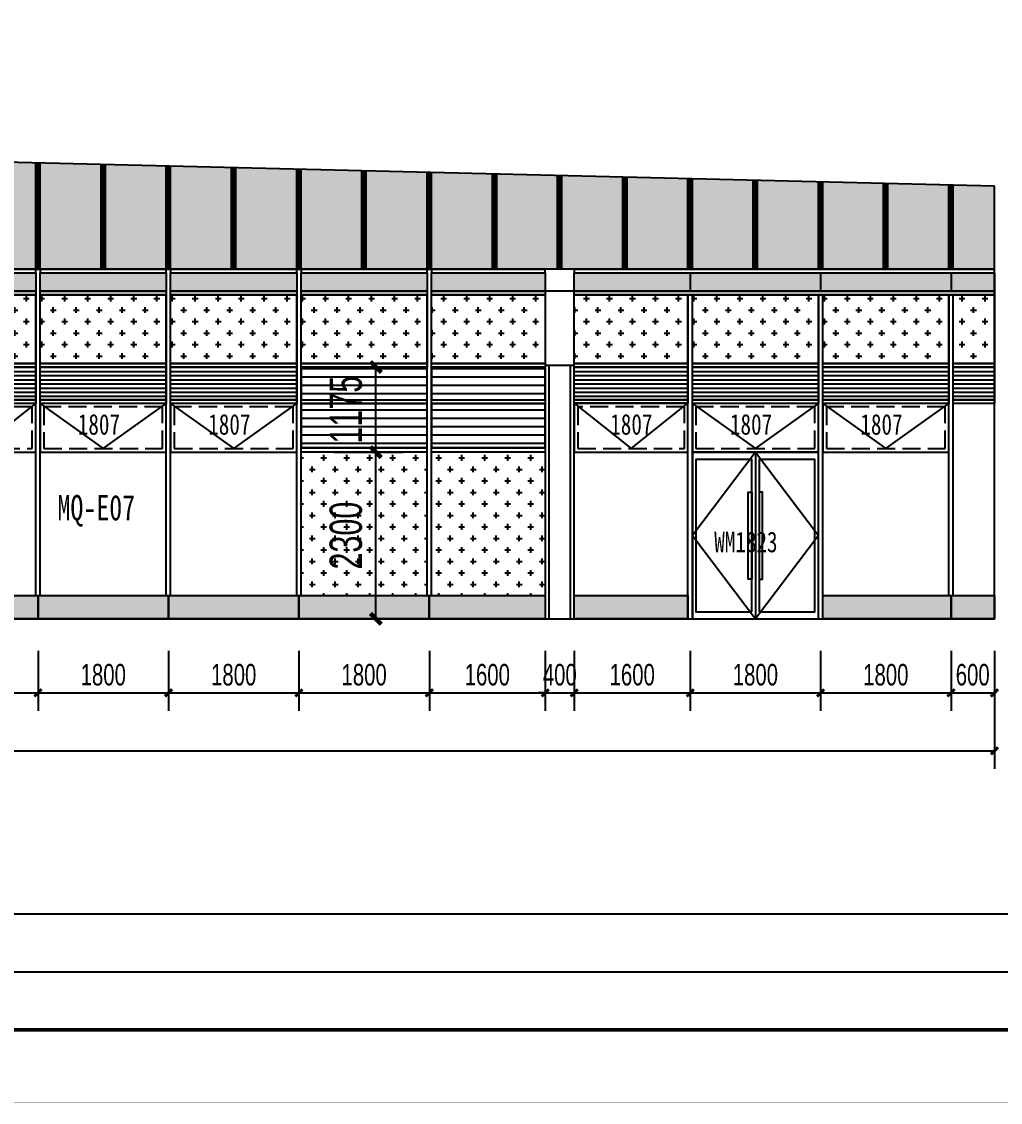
# Model space of a CAD drawing. Extents: x -483182 to 812890, y -390528 to -214858.
# Drawn here: x -290573 to -277065, y -353794 to -338879 of the extents above; entities that cross this region are included whole.
import ezdxf

# ---------------------------------------------------------------- set-up
doc = ezdxf.new("R2010")
doc.units = 0
doc.header["$LTSCALE"] = 1000
doc.header["$MEASUREMENT"] = 0
doc.linetypes.add('DASH', pattern=[0.35, 0.25, -0.1])
for name, color, linetype in [('01-标注_尺寸', 124, 'Continuous'), ('01-标注_符号', 200, 'Continuous'), ('05-填充_156', 156, 'Continuous'), ('05-填充_168', 168, 'Continuous'), ('05-填充_18', 18, 'Continuous'), ('A-0-图名图例', 2, 'Continuous'), ('A-C_幕墙龙骨', 133, 'Continuous'), ('A-C_窗', 140, 'Continuous'), ('A-C_门', 150, 'Continuous'), ('D-铝板', 181, 'Continuous'), ('外墙百叶', 162, 'Continuous')]:
    doc.layers.add(name, color=color, linetype=linetype)
doc.layers.add('04-不打印_辅助线', color=165, linetype='Continuous', plot=False)
doc.styles.add('_TCH_AXIS', font='STXIHEI_0.TTF', dxfattribs={"width": 0.75})
doc.styles.add('_TCH_DIM_T3', font='ros.shx', dxfattribs={"width": 0.705882, "bigfont": 'jd.shx'})
doc.styles.get("Standard").update_dxf_attribs({"font": 'STXIHEI_0.TTF', "width": 0.75})
doc.dimstyles.new('_TCH_ARCH&&100', dxfattribs={"dimtxt": 297.5, "dimasz": 100, "dimexe": 250, "dimexo": 300, "dimgap": 100, "dimtad": 1, "dimdec": 0, "dimzin": 0, "dimdsep": 46, "dimtxsty": '_TCH_DIM_T3', "dimblk": 'ARCHTICK', "dimcen": 0.09, "dimclrt": 7, "dimazin": 2, "dimtfac": 1, "dimtdec": 0, "dimtix": 1, "dimtmove": 2, "dimatfit": 3, "dimfxl": 0, "dimtolj": 1, "dimtzin": 0, "dimarcsym": 0})
doc.dimstyles.new('_TCH_ARCH&&150', dxfattribs={"dimtxt": 446.25, "dimasz": 150, "dimexe": 375, "dimexo": 450, "dimgap": 189.375, "dimtad": 1, "dimdec": 0, "dimzin": 0, "dimdsep": 46, "dimtxsty": '_TCH_DIM_T3', "dimblk": 'ARCHTICK', "dimcen": 0.09, "dimclrt": 7, "dimazin": 2, "dimtfac": 1, "dimtdec": 0, "dimtix": 1, "dimtmove": 2, "dimatfit": 3, "dimfxl": 0, "dimtolj": 1, "dimtzin": 0, "dimarcsym": 0})
pattern_1 = [(0, (-258822.38, 311729.49), (0, 114.3), [])]

# ---------------------------------------------------------------- blocks, each defined once
blk = doc.blocks.new('图框-A1+1-4')
for points, const_width in [([(0, 0), (1051, 0), (1051, 594), (0, 594)], 0.05), ([(976, 584), (25, 584), (25, 10), (976, 10)], 0.5)]:
    blk.add_lwpolyline(points, close=True, dxfattribs=dict(const_width=const_width))
blk = doc.blocks.new('jmhrsdhj')
for p, q in [((-200, 3500), (-200, 0)), ((-150, 3500), (-150, 0)), ((150, 0), (150, 3500)), ((200, 0), (200, 3500))]:
    blk.add_line(p, q)
blk.add_lwpolyline([(-200, 3500), (200, 3500), (200, 4525), (-200, 4525)], close=True)
blk = doc.blocks.new('*U143')
at = {"layer": '05-填充_168'}
h = blk.add_hatch(color=256, dxfattribs=at)
h.dxf.hatch_style = 1
h.paths.add_polyline_path([(0, 300), (1570, 300), (1570, 50), (0, 50)])
for points in [[(0, 350), (1570, 350)], [(0, 300), (1570, 300)], [(0, 50), (1570, 50)], [(0, 0), (1570, 0)]]:
    blk.add_lwpolyline(points)
for points in [[(0, 300), (1570, 300), (1570, 350), (0, 350)], [(0, 300), (1570, 300), (1570, 50), (0, 50)], [(1570, 0), (0, 0), (0, 50), (1570, 50)]]:
    blk.add_lwpolyline(points, close=True)
blk = doc.blocks.new('*U210')
at = {"layer": '05-填充_168'}
h = blk.add_hatch(color=256, dxfattribs=at)
h.dxf.hatch_style = 1
h.paths.add_polyline_path([(0, 300), (5800, 300), (5800, 50), (0, 50)])
for points in [[(0, 350), (5800, 350)], [(0, 300), (5800, 300)], [(0, 50), (5800, 50)], [(0, 0), (5800, 0)]]:
    blk.add_lwpolyline(points)
for points in [[(0, 300), (5800, 300), (5800, 350), (0, 350)], [(0, 300), (5800, 300), (5800, 50), (0, 50)], [(5800, 0), (0, 0), (0, 50), (5800, 50)]]:
    blk.add_lwpolyline(points, close=True)
blk = doc.blocks.new('*U213')
at = {"layer": 'A-C_窗'}
blk.add_line((0, 125), (0, -125), dxfattribs=at)
blk = doc.blocks.new('*U214')
at = {"layer": 'A-C_窗', "color": 0, "linetype": 'ByBlock', "lineweight": -2, "transparency": 16777216}
for p in [(0, 0), (1800, 0), (3600, 0)]:
    blk.add_blockref('*U213', p, dxfattribs=at)
blk = doc.blocks.new('*U142')
at = {"layer": '05-填充_168'}
h = blk.add_hatch(color=256, dxfattribs=at)
h.dxf.hatch_style = 1
h.paths.add_polyline_path([(0, 300), (1570, 300), (1570, 50), (0, 50)])
for points in [[(0, 350), (1570, 350)], [(0, 300), (1570, 300)], [(0, 50), (1570, 50)], [(0, 0), (1570, 0)]]:
    blk.add_lwpolyline(points)
for points in [[(0, 300), (1570, 300), (1570, 350), (0, 350)], [(0, 300), (1570, 300), (1570, 50), (0, 50)], [(1570, 0), (0, 0), (0, 50), (1570, 50)]]:
    blk.add_lwpolyline(points, close=True)
blk = doc.blocks.new('A$C2E0A5E3B')
blk.add_lwpolyline([(-5, 0), (1735, 0), (1735, 675), (-5, 675)], close=True)
for points in [[(-5, 675), (865, 50)], [(865, 50), (1735, 675)]]:
    blk.add_lwpolyline(points)
at = {"linetype": 'DASH'}
blk.add_lwpolyline([(45, 50), (1685, 50), (1685, 625), (45, 625)], close=True, dxfattribs=at)
at = {"layer": '04-不打印_辅助线', "width": 0.75}
blk.add_text('1807', height=285.4, dxfattribs=at).set_placement((514, 242))
blk = doc.blocks.new('*U212')
at = {"layer": 'A-C_窗'}
blk.add_blockref('A$C2E0A5E3B', (-865, -337.5), dxfattribs=at)
blk = doc.blocks.new('*U193')
at = {"layer": '05-填充_168'}
h = blk.add_hatch(color=256, dxfattribs=at)
h.dxf.hatch_style = 1
h.paths.add_polyline_path([(0, 300), (1740, 300), (1740, 50), (0, 50)])
for points in [[(0, 350), (1740, 350)], [(0, 300), (1740, 300)], [(0, 50), (1740, 50)], [(0, 0), (1740, 0)]]:
    blk.add_lwpolyline(points)
for points in [[(0, 300), (1740, 300), (1740, 350), (0, 350)], [(0, 300), (1740, 300), (1740, 50), (0, 50)], [(1740, 0), (0, 0), (0, 50), (1740, 50)]]:
    blk.add_lwpolyline(points, close=True)
blk = doc.blocks.new('ccd66s5')
at = {"layer": '05-填充_156'}
h = blk.add_hatch(dxfattribs=at)
h.set_pattern_fill('CROSS', color=136, scale=100)
h.set_pattern_definition([(0, (-16227, 313254.43), (158.75, 158.75), [79.375, -238.125]), (90, (-16187.32, 313214.74), (-158.75, 158.75), [79.375, -238.125])])
h.paths.add_polyline_path([(15190, 1500), (16760, 1500), (16760, 550), (15190, 550)])
h = blk.add_hatch(dxfattribs=at)
h.set_pattern_fill('CROSS', color=136, scale=100)
h.set_pattern_definition([(0, (-14427, 313254.43), (158.75, 158.75), [79.375, -238.125]), (90, (-14387.32, 313214.74), (-158.75, 158.75), [79.375, -238.125])])
h.paths.add_polyline_path([(16820, 1500), (18560, 1500), (18560, 550), (16820, 550)])
h = blk.add_hatch(dxfattribs=at)
h.set_pattern_fill('CROSS', color=136, scale=100)
h.set_pattern_definition([(0, (-12627, 313254.43), (158.75, 158.75), [79.375, -238.125]), (90, (-12587.32, 313214.74), (-158.75, 158.75), [79.375, -238.125])])
h.paths.add_polyline_path([(18620, 1500), (20360, 1500), (20360, 550), (18620, 550)])
h = blk.add_hatch(dxfattribs=at)
h.set_pattern_fill('CROSS', color=136, scale=100)
h.set_pattern_definition([(0, (-10827, 313254.43), (158.75, 158.75), [79.375, -238.125]), (90, (-10787.32, 313214.74), (-158.75, 158.75), [79.375, -238.125])])
h.paths.add_polyline_path([(20420, 1500), (22160, 1500), (22160, 550), (20420, 550)])
h = blk.add_hatch(dxfattribs=at)
h.set_pattern_fill('CROSS', color=136, scale=100)
h.set_pattern_definition([(0, (-9197, 313254.43), (158.75, 158.75), [79.375, -238.125]), (90, (-9157.32, 313214.74), (-158.75, 158.75), [79.375, -238.125])])
h.paths.add_polyline_path([(22220, 1500), (23790, 1500), (23790, 550), (22220, 550)])
h = blk.add_hatch(dxfattribs=at)
h.set_pattern_fill('CROSS', color=136, scale=100)
h.set_pattern_definition([(0, (-7227, 313254.43), (158.75, 158.75), [79.375, -238.125]), (90, (-7187.32, 313214.74), (-158.75, 158.75), [79.375, -238.125])])
h.paths.add_polyline_path([(24190, 1500), (25760, 1500), (25760, 550), (24190, 550)])
h = blk.add_hatch(dxfattribs=at)
h.set_pattern_fill('CROSS', color=136, scale=100)
h.set_pattern_definition([(0, (-5427, 313254.43), (158.75, 158.75), [79.375, -238.125]), (90, (-5387.32, 313214.74), (-158.75, 158.75), [79.375, -238.125])])
h.paths.add_polyline_path([(25820, 1500), (27560, 1500), (27560, 550), (25820, 550)])
h = blk.add_hatch(dxfattribs=at)
h.set_pattern_fill('CROSS', color=136, scale=100)
h.set_pattern_definition([(0, (-3627, 313254.43), (158.75, 158.75), [79.375, -238.125]), (90, (-3587.32, 313214.74), (-158.75, 158.75), [79.375, -238.125])])
h.paths.add_polyline_path([(27620, 1500), (29360, 1500), (29360, 550), (27620, 550)])
h = blk.add_hatch(dxfattribs=at)
h.set_pattern_fill('CROSS', color=136, scale=100)
h.set_pattern_definition([(0, (-2997, 313254.43), (158.75, 158.75), [79.375, -238.125]), (90, (-2957.32, 313214.74), (-158.75, 158.75), [79.375, -238.125])])
h.paths.add_polyline_path([(29420, 1500), (29990, 1500), (29990, 550), (29420, 550)])
h = blk.add_hatch(dxfattribs=at)
h.set_pattern_fill('LINE', color=256, scale=60)
h.set_pattern_definition([(0, (16276, 50), (0, 57.15), [])])
h.paths.add_polyline_path([(15190, 500), (16760, 500), (16760, 50), (15190, 50)])
h = blk.add_hatch(dxfattribs=at)
h.set_pattern_fill('LINE', color=256, scale=60)
h.set_pattern_definition([(0, (18076, 50), (0, 57.15), [])])
h.paths.add_polyline_path([(16820, 500), (18560, 500), (18560, 50), (16820, 50)])
h = blk.add_hatch(dxfattribs=at)
h.set_pattern_fill('LINE', color=256, scale=60)
h.set_pattern_definition([(0, (19876, 50), (0, 57.15), [])])
h.paths.add_polyline_path([(18620, 500), (20360, 500), (20360, 50), (18620, 50)])
h = blk.add_hatch(dxfattribs=at)
h.set_pattern_fill('LINE', color=256, scale=60)
h.set_pattern_definition([(0, (25276, 50), (0, 57.15), [])])
h.paths.add_polyline_path([(24190, 500), (25760, 500), (25760, 50), (24190, 50)])
h = blk.add_hatch(dxfattribs=at)
h.set_pattern_fill('LINE', color=256, scale=60)
h.set_pattern_definition([(0, (27076, 50), (0, 57.15), [])])
h.paths.add_polyline_path([(25820, 500), (27560, 500), (27560, 50), (25820, 50)])
h = blk.add_hatch(dxfattribs=at)
h.set_pattern_fill('LINE', color=256, scale=60)
h.set_pattern_definition([(0, (28876, 50), (0, 57.15), [])])
h.paths.add_polyline_path([(27620, 500), (29360, 500), (29360, 50), (27620, 50)])
h = blk.add_hatch(dxfattribs=at)
h.set_pattern_fill('LINE', color=256, scale=60)
h.set_pattern_definition([(0, (29506, 50), (0, 57.15), [])])
h.paths.add_polyline_path([(29420, 500), (29990, 500), (29990, 50), (29420, 50)])
for points in [[(15190, 1500), (16760, 1500), (16760, 550), (15190, 550)], [(16820, 1500), (18560, 1500), (18560, 550), (16820, 550)], [(18620, 1500), (20360, 1500), (20360, 550), (18620, 550)], [(20420, 1500), (22160, 1500), (22160, 550), (20420, 550)], [(22220, 1500), (23790, 1500), (23790, 550), (22220, 550)], [(24190, 1500), (25760, 1500), (25760, 550), (24190, 550)], [(25820, 1500), (27560, 1500), (27560, 550), (25820, 550)], [(27620, 1500), (29360, 1500), (29360, 550), (27620, 550)], [(29420, 1500), (29990, 1500), (29990, 550), (29420, 550)], [(16760, 500), (15190, 500), (15190, 550), (16760, 550)], [(15190, 500), (16760, 500), (16760, 50), (15190, 50)], [(18560, 500), (16820, 500), (16820, 550), (18560, 550)], [(16820, 500), (18560, 500), (18560, 50), (16820, 50)], [(20360, 500), (18620, 500), (18620, 550), (20360, 550)], [(18620, 500), (20360, 500), (20360, 50), (18620, 50)], [(22160, 500), (20420, 500), (20420, 550), (22160, 550)], [(23790, 500), (22220, 500), (22220, 550), (23790, 550)], [(25760, 500), (24190, 500), (24190, 550), (25760, 550)], [(24190, 500), (25760, 500), (25760, 50), (24190, 50)], [(27560, 500), (25820, 500), (25820, 550), (27560, 550)], [(25820, 500), (27560, 500), (27560, 50), (25820, 50)], [(29360, 500), (27620, 500), (27620, 550), (29360, 550)], [(27620, 500), (29360, 500), (29360, 50), (27620, 50)], [(29990, 500), (29420, 500), (29420, 550), (29990, 550)], [(29420, 500), (29990, 500), (29990, 50), (29420, 50)], [(16760, 0), (15190, 0), (15190, 50), (16760, 50)], [(18560, 0), (16820, 0), (16820, 50), (18560, 50)], [(20360, 0), (18620, 0), (18620, 50), (20360, 50)], [(25760, 0), (24190, 0), (24190, 50), (25760, 50)], [(27560, 0), (25820, 0), (25820, 50), (27560, 50)], [(29360, 0), (27620, 0), (27620, 50), (29360, 50)], [(29990, 0), (29420, 0), (29420, 50), (29990, 50)]]:
    blk.add_lwpolyline(points, close=True)
for points in [[(15190, 550), (16760, 550)], [(15190, 500), (16760, 500)], [(16820, 550), (18560, 550)], [(16820, 500), (18560, 500)], [(18620, 550), (20360, 550)], [(18620, 500), (20360, 500)], [(20420, 550), (22160, 550)], [(20420, 500), (22160, 500)], [(22220, 550), (23790, 550)], [(22220, 500), (23790, 500)], [(24190, 550), (25760, 550)], [(24190, 500), (25760, 500)], [(25820, 550), (27560, 550)], [(25820, 500), (27560, 500)], [(27620, 550), (29360, 550)], [(27620, 500), (29360, 500)], [(29420, 550), (29990, 550)], [(29420, 500), (29990, 500)]]:
    blk.add_lwpolyline(points)
blk = doc.blocks.new('c1607')
blk.add_lwpolyline([(-870, -338), (700, -338), (700, 338), (-870, 338)], close=True)
for points in [[(-870, 338), (-85, -288)], [(-85, -288), (700, 338)]]:
    blk.add_lwpolyline(points)
at = {"linetype": 'DASH'}
blk.add_lwpolyline([(-820, -288), (650, -288), (650, 288), (-820, 288)], close=True, dxfattribs=at)
at = {"layer": '04-不打印_辅助线', "width": 0.75}
blk.add_text('1807', height=285.4, dxfattribs=at).set_placement((-373, -95))
blk = doc.blocks.new('A$C5BC7050D')
for points in [[(-1735, 0), (5, 0), (5, 2300), (-1735, 2300)], [(-915, 100), (-915, 2200), (-1685, 2200), (-1685, 100)], [(-815, 100), (-45, 100), (-45, 2200), (-815, 2200)], [(-915, 550), (-965, 550), (-965, 1750), (-915, 1750)], [(-815, 550), (-765, 550), (-765, 1750), (-815, 1750)]]:
    blk.add_lwpolyline(points, close=True)
for points in [[(-865, 2300), (-1735, 1150), (-865, 0)], [(-865, 2300), (-865, 0)], [(-865, 2300), (5, 1150), (-865, 0)]]:
    blk.add_lwpolyline(points)
at = {"layer": '04-不打印_辅助线', "style": '_TCH_AXIS', "width": 0.75}
blk.add_text('WM1823', height=285.4, dxfattribs=at).set_placement((-1433, 920))
blk = doc.blocks.new('mkhdht')
at = {"layer": '05-填充_156'}
h = blk.add_hatch(dxfattribs=at)
h.set_pattern_fill('CROSS', color=136, scale=100)
h.set_pattern_definition([(0, (-263136, 354870.49), (158.75, 158.75), [79.375, -238.125]), (90, (-263096.31, 354830.8), (-158.75, 158.75), [79.375, -238.125])])
h.paths.add_polyline_path([(1065, 6374), (0, 6400), (0, 4525), (1065, 4525)])
h.paths.add_polyline_path([(1125, 4525), (1965, 4525), (1965, 6352), (1125, 6373)])
h.paths.add_polyline_path([(2025, 4525), (2865, 4525), (2865, 6331), (2025, 6351)])
h.paths.add_polyline_path([(2925, 4525), (3765, 4525), (3765, 6309), (2925, 6329)])
h.paths.add_polyline_path([(3825, 4525), (4665, 4525), (4665, 6287), (3825, 6307)])
h.paths.add_polyline_path([(4725, 4525), (5790, 4525), (5790, 4525), (5960, 4525), (5960, 6255), (4725, 6285)])
h.paths.add_polyline_path([(6860, 6234), (6020, 6254), (6020, 4525), (6190, 4525), (6860, 4525)])
h.paths.add_polyline_path([(6920, 4525), (7760, 4525), (7760, 6212), (6920, 6232)])
h.paths.add_polyline_path([(7820, 4525), (8660, 4525), (8660, 6190), (7820, 6210)])
h.paths.add_polyline_path([(9560, 6168), (8720, 6188), (8720, 4525), (9560, 4525)])
h.paths.add_polyline_path([(10460, 6146), (9620, 6167), (9620, 4525), (10460, 4525)])
h.paths.add_polyline_path([(11360, 6124), (10520, 6145), (10520, 4525), (11360, 4525)])
h.paths.add_polyline_path([(12260, 6102), (11420, 6123), (11420, 4525), (12260, 4525)])
h.paths.add_polyline_path([(13160, 6081), (12320, 6101), (12320, 4525), (13160, 4525)])
h.paths.add_polyline_path([(14060, 6059), (13220, 6079), (13220, 4525), (14060, 4525)])
h.paths.add_polyline_path([(14120, 4525), (14790, 4525), (14960, 4525), (14960, 6037), (14120, 6057)])
h.paths.add_polyline_path([(15020, 4525), (15190, 4525), (15860, 4525), (15860, 6015), (15020, 6035)])
h.paths.add_polyline_path([(15920, 4525), (16760, 4525), (16760, 5993), (15920, 6014)])
h.paths.add_polyline_path([(16820, 4525), (17660, 4525), (17660, 5971), (16820, 5992)])
h.paths.add_polyline_path([(17720, 4525), (18560, 4525), (18560, 5950), (17720, 5970)])
h.paths.add_polyline_path([(19460, 5928), (18620, 5948), (18620, 4525), (19460, 4525)])
h.paths.add_polyline_path([(20360, 5906), (19520, 5926), (19520, 4525), (20360, 4525)])
h.paths.add_polyline_path([(20420, 4525), (21260, 4525), (21260, 5884), (20420, 5904)])
h.paths.add_polyline_path([(21320, 4525), (22160, 4525), (22160, 5862), (21320, 5883)])
h.paths.add_polyline_path([(22220, 4525), (23060, 4525), (23060, 5840), (22220, 5861)])
h.paths.add_polyline_path([(23960, 5818), (23120, 5839), (23120, 4525), (23790, 4525), (23960, 4525)])
h.paths.add_polyline_path([(24020, 4525), (24190, 4525), (24860, 4525), (24860, 5797), (24020, 5817)])
h.paths.add_polyline_path([(24920, 4525), (25760, 4525), (25760, 5775), (24920, 5795)])
h.paths.add_polyline_path([(25820, 4525), (26660, 4525), (26660, 5753), (25820, 5773)])
h.paths.add_polyline_path([(26720, 4525), (27560, 4525), (27560, 5731), (26720, 5751)])
h.paths.add_polyline_path([(27620, 4525), (28460, 4525), (28460, 5709), (27620, 5730)])
h.paths.add_polyline_path([(28520, 4525), (29360, 4525), (29360, 5687), (28520, 5708)])
h.paths.add_polyline_path([(29420, 4525), (29990, 4525), (29990, 5672), (29420, 5686)])
h = blk.add_hatch(dxfattribs=at)
h.set_pattern_fill('CROSS', color=136, scale=100)
h.set_pattern_definition([(0, (-231516, 354870.43), (158.75, 158.75), [79.375, -238.125]), (90, (-231476.31, 354830.74), (-158.75, 158.75), [79.375, -238.125])])
h.paths.add_polyline_path([(22220, 2000), (23790, 2000), (23790, 25), (22220, 25)])
h.paths.add_polyline_path([(20420, 2000), (22160, 2000), (22160, 25), (20420, 25)])
at = {"layer": '05-填充_168'}
h = blk.add_hatch(color=256, dxfattribs=at)
h.dxf.hatch_style = 1
h.paths.add_polyline_path([(0, 25), (1065, 25), (1065, -300), (0, -300)])
h.paths.add_polyline_path([(4725, 25), (5790, 25), (5790, -300), (4725, -300)])
h.paths.add_polyline_path([(6190, 25), (7790, 25), (7790, -300), (6190, -300)])
h.paths.add_polyline_path([(7790, 25), (9560, 25), (9560, -300), (7790, -300)])
h.paths.add_polyline_path([(11420, 25), (13190, 25), (13190, -300), (11420, -300)])
h.paths.add_polyline_path([(13190, 25), (14790, 25), (14790, -300), (13190, -300)])
h.paths.add_polyline_path([(15190, 25), (16790, 25), (16790, -300), (15190, -300)])
h.paths.add_polyline_path([(16790, 25), (18590, 25), (18590, -300), (16790, -300)])
h.paths.add_polyline_path([(18590, 25), (20390, 25), (20390, -300), (18590, -300)])
h.paths.add_polyline_path([(22190, 25), (23790, 25), (23790, -300), (22190, -300)])
h.paths.add_polyline_path([(20390, 25), (22190, 25), (22190, -300), (20390, -300)])
h.paths.add_polyline_path([(29390, 25), (29990, 25), (29990, -300), (29390, -300)])
h.paths.add_polyline_path([(25760, -300), (25760, 25), (24190, 25), (24190, -300)])
h.paths.add_polyline_path([(27620, 25), (27620, -300), (29390, -300), (29390, 25)])
at = {"layer": '外墙百叶'}
h = blk.add_hatch(dxfattribs=at)
h.set_pattern_fill('LINE', color=256, scale=120)
h.set_pattern_definition(pattern_1)
h.paths.add_polyline_path([(20420, 2725), (22160, 2725), (22160, 3175), (20420, 3175)])
h = blk.add_hatch(dxfattribs=at)
h.set_pattern_fill('LINE', color=256, scale=120)
h.set_pattern_definition(pattern_1)
h.paths.add_polyline_path([(22220, 2725), (23790, 2725), (23790, 3175), (22220, 3175)])
h = blk.add_hatch(dxfattribs=at)
h.set_pattern_fill('LINE', color=256, scale=120)
h.set_pattern_definition(pattern_1)
h.paths.add_polyline_path([(20420, 2110), (22160, 2110), (22160, 2675), (20420, 2675)])
h = blk.add_hatch(dxfattribs=at)
h.set_pattern_fill('LINE', color=256, scale=120)
h.set_pattern_definition(pattern_1)
h.paths.add_polyline_path([(22220, 2060), (23790, 2060), (23790, 2675), (22220, 2675)])
blk.add_lwpolyline([(29990, 4525), (0, 4525)])
at = {"layer": '05-填充_18', "const_width": 60}
for points in [[(16790, 4525), (16790, 5992)], [(17690, 4525), (17690, 5971)], [(18590, 4525), (18590, 5949)], [(19490, 4525), (19490, 5927)], [(20390, 4525), (20390, 5905)], [(21290, 4525), (21290, 5883)], [(22190, 4525), (22190, 5861)], [(23090, 4525), (23090, 5840)], [(23990, 4525), (23990, 5818)], [(24890, 4525), (24890, 5796)], [(25790, 4525), (25790, 5774)], [(26690, 4525), (26690, 5752)], [(27590, 4525), (27590, 5730)], [(28490, 4525), (28490, 5708)], [(29390, 4525), (29390, 5687)]]:
    blk.add_lwpolyline(points, dxfattribs=at)
at = {"layer": 'A-C_幕墙龙骨'}
for points in [[(16760, 4525), (16760, 5993)], [(16820, 4525), (16820, 5992)], [(17660, 4525), (17660, 5971)], [(17720, 4525), (17720, 5970)], [(18560, 4525), (18560, 5950)], [(18620, 4525), (18620, 5948)], [(19460, 4525), (19460, 5928)], [(19520, 4525), (19520, 5926)], [(20360, 4525), (20360, 5906)], [(20420, 4525), (20420, 5904)], [(21260, 4525), (21260, 5884)], [(21320, 4525), (21320, 5883)], [(22160, 4525), (22160, 5862)], [(22220, 4525), (22220, 5861)], [(23060, 4525), (23060, 5840)], [(23120, 4525), (23120, 5839)], [(23960, 4525), (23960, 5818)], [(24020, 4525), (24020, 5817)], [(24860, 4525), (24860, 5797)], [(24920, 4525), (24920, 5795)], [(25760, 4525), (25760, 5775)], [(25820, 4525), (25820, 5773)], [(26660, 4525), (26660, 5753)], [(26720, 4525), (26720, 5751)], [(27560, 4525), (27560, 5731)], [(27620, 4525), (27620, 5730)], [(28460, 4525), (28460, 5709)], [(28520, 4525), (28520, 5708)], [(29360, 4525), (29360, 5687)], [(29420, 4525), (29420, 5686)]]:
    blk.add_lwpolyline(points, dxfattribs=at)
at = {"layer": 'A-C_窗'}
for p, q in [((16760, 4525), (22220, 4525)), ((16760, 25), (16760, 4175)), ((16820, 25), (16820, 4175)), ((18560, 25), (18560, 4175)), ((18620, 25), (18620, 4175)), ((20360, 25), (20360, 4175)), ((20420, 25), (20420, 4175)), ((22160, 25), (22160, 4175)), ((22220, 25), (22220, 4175)), ((25760, -300), (25760, 4175)), ((25820, -300), (25820, 4175)), ((27560, -300), (27560, 4175)), ((27620, -300), (27620, 4175)), ((29360, 25), (29360, 4175)), ((29420, 25), (29420, 4175)), ((20420, 2725), (22160, 2725)), ((22220, 2725), (23790, 2725)), ((20420, 2675), (22160, 2675)), ((22220, 2675), (23790, 2675)), ((22160, 2060), (20420, 2060)), ((22160, 2000), (20420, 2000)), ((23790, 2060), (22220, 2060)), ((23790, 2000), (22220, 2000))]:
    blk.add_line(p, q, dxfattribs=at)
for points in [[(29990, 5672), (0, 6400), (0, -300), (29990, -300)], [(15190, 2000), (16760, 2000), (16760, 2675), (15190, 2675)], [(15190, 25), (16790, 25), (16790, -300), (15190, -300)], [(16790, 25), (18590, 25), (18590, -300), (16790, -300)], [(18590, 25), (20390, 25), (20390, -300), (18590, -300)], [(20390, 25), (22190, 25), (22190, -300), (20390, -300)], [(22190, 25), (23790, 25), (23790, -300), (22190, -300)], [(24190, 25), (25760, 25), (25760, -300), (24190, -300)], [(27620, 25), (29390, 25), (29390, -300), (27620, -300)], [(29390, 25), (29990, 25), (29990, -300), (29390, -300)]]:
    blk.add_lwpolyline(points, close=True, dxfattribs=at)
at = {"layer": 'A-C_窗', "linetype": 'DASH'}
blk.add_lwpolyline([(15240, 2050), (16710, 2050), (16710, 2625), (15240, 2625)], close=True, dxfattribs=at)
at = {"layer": 'A-C_窗'}
blk.add_lwpolyline([(15975, 2050), (16760, 2675)], dxfattribs=at)
at = {"layer": '外墙百叶'}
for points in [[(20420, 2725), (22160, 2725), (22160, 3175), (20420, 3175)], [(22220, 2725), (23790, 2725), (23790, 3175), (22220, 3175)], [(20420, 2060), (22160, 2060), (22160, 2675), (20420, 2675)], [(22220, 2060), (23790, 2060), (23790, 2675), (22220, 2675)]]:
    blk.add_lwpolyline(points, close=True, dxfattribs=at)
at = {"layer": 'A-C_窗'}
for name, p in [('*U143', (15190, 4175)), ('*U193', (16820, 4175)), ('*U193', (18620, 4175)), ('*U193', (20420, 4175)), ('*U142', (22220, 4175)), ('*U210', (24190, 4175)), ('*U214', (25790, 4350)), ('ccd66s5', (0, 2675))]:
    blk.add_blockref(name, p, dxfattribs=at)
at = {"layer": 'A-C_窗', "color": 0, "linetype": 'ByBlock', "lineweight": -2, "transparency": 16777216}
for name, p in [('*U212', (17690, 2338)), ('*U212', (19490, 2338)), ('c1607', (25060, 2338)), ('*U212', (26690, 2338)), ('*U212', (28490, 2338))]:
    blk.add_blockref(name, p, dxfattribs=at)
at = {"layer": 'A-C_门'}
blk.add_blockref('A$C5BC7050D', (27555, -300), dxfattribs=at)
at = {"layer": 'D-铝板'}
blk.add_blockref('jmhrsdhj', (23990, -300), dxfattribs=at)
blk = doc.blocks.new('_ArchTick')
at = {"color": 0, "linetype": 'ByBlock', "const_width": 0.4}
blk.add_lwpolyline([(-0.5, -0.5), (0.5, 0.5)], dxfattribs=at)
blk = doc.blocks.new('*D1499')
at = {"layer": '01-标注_尺寸', "color": 0, "lineweight": -2, "transparency": 16777216}
for p, q in [((-277746, -347563), (-277746, -348393)), ((-277147, -347563), (-277147, -348393)), ((-277746, -348143), (-277147, -348143))]:
    blk.add_line(p, q, dxfattribs=at)
at = {"layer": 'Defpoints', "color": 0, "transparency": 16777216}
for p in [(-277746, -347263), (-277147, -347263), (-277147, -348143)]:
    blk.add_point(p, dxfattribs=at)
at = {"layer": '01-标注_尺寸', "color": 0, "lineweight": -2, "transparency": 16777216, "xscale": 100, "yscale": 100, "zscale": 100, "rotation": 180}
blk.add_blockref('_ArchTick', (-277746, -348143), dxfattribs=at)
at = {"layer": '01-标注_尺寸', "color": 0, "lineweight": -2, "transparency": 16777216, "xscale": 100, "yscale": 100, "zscale": 100}
blk.add_blockref('_ArchTick', (-277147, -348143), dxfattribs=at)
at = {"layer": '01-标注_尺寸', "color": 7, "transparency": 16777216, "insert": (-277447, -347894), "char_height": 297.5, "attachment_point": 5, "style": '_TCH_DIM_T3'}
blk.add_mtext('\\A1;600', dxfattribs=at)
blk = doc.blocks.new('*D1500')
at = {"layer": '01-标注_尺寸', "color": 0, "lineweight": -2, "transparency": 16777216}
for p, q in [((-279546, -347563), (-279546, -348393)), ((-277746, -347563), (-277746, -348393)), ((-279546, -348143), (-277746, -348143))]:
    blk.add_line(p, q, dxfattribs=at)
at = {"layer": 'Defpoints', "color": 0, "transparency": 16777216}
for p in [(-279546, -347263), (-277746, -347263), (-277746, -348143)]:
    blk.add_point(p, dxfattribs=at)
at = {"layer": '01-标注_尺寸', "color": 0, "lineweight": -2, "transparency": 16777216, "xscale": 100, "yscale": 100, "zscale": 100, "rotation": 180}
blk.add_blockref('_ArchTick', (-279546, -348143), dxfattribs=at)
at = {"layer": '01-标注_尺寸', "color": 0, "lineweight": -2, "transparency": 16777216, "xscale": 100, "yscale": 100, "zscale": 100}
blk.add_blockref('_ArchTick', (-277746, -348143), dxfattribs=at)
at = {"layer": '01-标注_尺寸', "color": 7, "transparency": 16777216, "insert": (-278646, -347894), "char_height": 297.5, "attachment_point": 5, "style": '_TCH_DIM_T3'}
blk.add_mtext('\\A1;1800', dxfattribs=at)
blk = doc.blocks.new('*D1501')
at = {"layer": '01-标注_尺寸', "color": 0, "lineweight": -2, "transparency": 16777216}
for p, q in [((-281346, -347563), (-281346, -348393)), ((-279546, -347563), (-279546, -348393)), ((-281346, -348143), (-279546, -348143))]:
    blk.add_line(p, q, dxfattribs=at)
at = {"layer": 'Defpoints', "color": 0, "transparency": 16777216}
for p in [(-281346, -347263), (-279546, -347263), (-279546, -348143)]:
    blk.add_point(p, dxfattribs=at)
at = {"layer": '01-标注_尺寸', "color": 0, "lineweight": -2, "transparency": 16777216, "xscale": 100, "yscale": 100, "zscale": 100, "rotation": 180}
blk.add_blockref('_ArchTick', (-281346, -348143), dxfattribs=at)
at = {"layer": '01-标注_尺寸', "color": 0, "lineweight": -2, "transparency": 16777216, "xscale": 100, "yscale": 100, "zscale": 100}
blk.add_blockref('_ArchTick', (-279546, -348143), dxfattribs=at)
at = {"layer": '01-标注_尺寸', "color": 7, "transparency": 16777216, "insert": (-280446, -347894), "char_height": 297.5, "attachment_point": 5, "style": '_TCH_DIM_T3'}
blk.add_mtext('\\A1;1800', dxfattribs=at)
blk = doc.blocks.new('*D1502')
at = {"layer": '01-标注_尺寸', "color": 0, "lineweight": -2, "transparency": 16777216}
for p, q in [((-282946, -347563), (-282946, -348393)), ((-281346, -347563), (-281346, -348393)), ((-282946, -348143), (-281346, -348143))]:
    blk.add_line(p, q, dxfattribs=at)
at = {"layer": 'Defpoints', "color": 0, "transparency": 16777216}
for p in [(-282946, -347263), (-281346, -347263), (-281346, -348143)]:
    blk.add_point(p, dxfattribs=at)
at = {"layer": '01-标注_尺寸', "color": 0, "lineweight": -2, "transparency": 16777216, "xscale": 100, "yscale": 100, "zscale": 100, "rotation": 180}
blk.add_blockref('_ArchTick', (-282946, -348143), dxfattribs=at)
at = {"layer": '01-标注_尺寸', "color": 0, "lineweight": -2, "transparency": 16777216, "xscale": 100, "yscale": 100, "zscale": 100}
blk.add_blockref('_ArchTick', (-281346, -348143), dxfattribs=at)
at = {"layer": '01-标注_尺寸', "color": 7, "transparency": 16777216, "insert": (-282146, -347894), "char_height": 297.5, "attachment_point": 5, "style": '_TCH_DIM_T3'}
blk.add_mtext('\\A1;1600', dxfattribs=at)
blk = doc.blocks.new('*D1503')
at = {"layer": '01-标注_尺寸', "color": 0, "lineweight": -2, "transparency": 16777216}
for p, q in [((-283346, -347563), (-283346, -348393)), ((-282946, -347563), (-282946, -348393)), ((-283346, -348143), (-283446, -348143)), ((-283346, -348143), (-282946, -348143)), ((-282946, -348143), (-282846, -348143))]:
    blk.add_line(p, q, dxfattribs=at)
at = {"layer": 'Defpoints', "color": 0, "transparency": 16777216}
for p in [(-283346, -347263), (-282946, -347263), (-282946, -348143)]:
    blk.add_point(p, dxfattribs=at)
at = {"layer": '01-标注_尺寸', "color": 0, "lineweight": -2, "transparency": 16777216, "xscale": 100, "yscale": 100, "zscale": 100}
blk.add_blockref('_ArchTick', (-283346, -348143), dxfattribs=at)
at = {"layer": '01-标注_尺寸', "color": 0, "lineweight": -2, "transparency": 16777216, "xscale": 100, "yscale": 100, "zscale": 100, "rotation": 180}
blk.add_blockref('_ArchTick', (-282946, -348143), dxfattribs=at)
at = {"layer": '01-标注_尺寸', "color": 7, "transparency": 16777216, "insert": (-283146, -347894), "char_height": 297.5, "attachment_point": 5, "style": '_TCH_DIM_T3'}
blk.add_mtext('\\A1;400', dxfattribs=at)
blk = doc.blocks.new('*D1504')
at = {"layer": '01-标注_尺寸', "color": 0, "lineweight": -2, "transparency": 16777216}
for p, q in [((-284946, -347563), (-284946, -348393)), ((-283346, -347563), (-283346, -348393)), ((-284946, -348143), (-283346, -348143))]:
    blk.add_line(p, q, dxfattribs=at)
at = {"layer": 'Defpoints', "color": 0, "transparency": 16777216}
for p in [(-284946, -347263), (-283346, -347263), (-283346, -348143)]:
    blk.add_point(p, dxfattribs=at)
at = {"layer": '01-标注_尺寸', "color": 0, "lineweight": -2, "transparency": 16777216, "xscale": 100, "yscale": 100, "zscale": 100, "rotation": 180}
blk.add_blockref('_ArchTick', (-284946, -348143), dxfattribs=at)
at = {"layer": '01-标注_尺寸', "color": 0, "lineweight": -2, "transparency": 16777216, "xscale": 100, "yscale": 100, "zscale": 100}
blk.add_blockref('_ArchTick', (-283346, -348143), dxfattribs=at)
at = {"layer": '01-标注_尺寸', "color": 7, "transparency": 16777216, "insert": (-284146, -347894), "char_height": 297.5, "attachment_point": 5, "style": '_TCH_DIM_T3'}
blk.add_mtext('\\A1;1600', dxfattribs=at)
blk = doc.blocks.new('*D1505')
at = {"layer": '01-标注_尺寸', "color": 0, "lineweight": -2, "transparency": 16777216}
for p, q in [((-286746, -347563), (-286746, -348393)), ((-284946, -347563), (-284946, -348393)), ((-286746, -348143), (-284946, -348143))]:
    blk.add_line(p, q, dxfattribs=at)
at = {"layer": 'Defpoints', "color": 0, "transparency": 16777216}
for p in [(-286746, -347263), (-284946, -347263), (-284946, -348143)]:
    blk.add_point(p, dxfattribs=at)
at = {"layer": '01-标注_尺寸', "color": 0, "lineweight": -2, "transparency": 16777216, "xscale": 100, "yscale": 100, "zscale": 100, "rotation": 180}
blk.add_blockref('_ArchTick', (-286746, -348143), dxfattribs=at)
at = {"layer": '01-标注_尺寸', "color": 0, "lineweight": -2, "transparency": 16777216, "xscale": 100, "yscale": 100, "zscale": 100}
blk.add_blockref('_ArchTick', (-284946, -348143), dxfattribs=at)
at = {"layer": '01-标注_尺寸', "color": 7, "transparency": 16777216, "insert": (-285846, -347894), "char_height": 297.5, "attachment_point": 5, "style": '_TCH_DIM_T3'}
blk.add_mtext('\\A1;1800', dxfattribs=at)
blk = doc.blocks.new('*D1506')
at = {"layer": '01-标注_尺寸', "color": 0, "lineweight": -2, "transparency": 16777216}
for p, q in [((-288546, -347563), (-288546, -348393)), ((-286746, -347563), (-286746, -348393)), ((-288546, -348143), (-286746, -348143))]:
    blk.add_line(p, q, dxfattribs=at)
at = {"layer": 'Defpoints', "color": 0, "transparency": 16777216}
for p in [(-288546, -347263), (-286746, -347263), (-286746, -348143)]:
    blk.add_point(p, dxfattribs=at)
at = {"layer": '01-标注_尺寸', "color": 0, "lineweight": -2, "transparency": 16777216, "xscale": 100, "yscale": 100, "zscale": 100, "rotation": 180}
blk.add_blockref('_ArchTick', (-288546, -348143), dxfattribs=at)
at = {"layer": '01-标注_尺寸', "color": 0, "lineweight": -2, "transparency": 16777216, "xscale": 100, "yscale": 100, "zscale": 100}
blk.add_blockref('_ArchTick', (-286746, -348143), dxfattribs=at)
at = {"layer": '01-标注_尺寸', "color": 7, "transparency": 16777216, "insert": (-287646, -347894), "char_height": 297.5, "attachment_point": 5, "style": '_TCH_DIM_T3'}
blk.add_mtext('\\A1;1800', dxfattribs=at)
blk = doc.blocks.new('*D1507')
at = {"layer": '01-标注_尺寸', "color": 0, "lineweight": -2, "transparency": 16777216}
for p, q in [((-290346, -347563), (-290346, -348393)), ((-288546, -347563), (-288546, -348393)), ((-290346, -348143), (-288546, -348143))]:
    blk.add_line(p, q, dxfattribs=at)
at = {"layer": 'Defpoints', "color": 0, "transparency": 16777216}
for p in [(-290346, -347263), (-288546, -347263), (-288546, -348143)]:
    blk.add_point(p, dxfattribs=at)
at = {"layer": '01-标注_尺寸', "color": 0, "lineweight": -2, "transparency": 16777216, "xscale": 100, "yscale": 100, "zscale": 100, "rotation": 180}
blk.add_blockref('_ArchTick', (-290346, -348143), dxfattribs=at)
at = {"layer": '01-标注_尺寸', "color": 0, "lineweight": -2, "transparency": 16777216, "xscale": 100, "yscale": 100, "zscale": 100}
blk.add_blockref('_ArchTick', (-288546, -348143), dxfattribs=at)
at = {"layer": '01-标注_尺寸', "color": 7, "transparency": 16777216, "insert": (-289446, -347894), "char_height": 297.5, "attachment_point": 5, "style": '_TCH_DIM_T3'}
blk.add_mtext('\\A1;1800', dxfattribs=at)
blk = doc.blocks.new('*D1508')
at = {"layer": '01-标注_尺寸', "color": 0, "lineweight": -2, "transparency": 16777216}
for p, q in [((-291946, -347563), (-291946, -348393)), ((-290346, -347563), (-290346, -348393)), ((-291946, -348143), (-290346, -348143))]:
    blk.add_line(p, q, dxfattribs=at)
at = {"layer": 'Defpoints', "color": 0, "transparency": 16777216}
for p in [(-291946, -347263), (-290346, -347263), (-290346, -348143)]:
    blk.add_point(p, dxfattribs=at)
at = {"layer": '01-标注_尺寸', "color": 0, "lineweight": -2, "transparency": 16777216, "xscale": 100, "yscale": 100, "zscale": 100, "rotation": 180}
blk.add_blockref('_ArchTick', (-291946, -348143), dxfattribs=at)
at = {"layer": '01-标注_尺寸', "color": 0, "lineweight": -2, "transparency": 16777216, "xscale": 100, "yscale": 100, "zscale": 100}
blk.add_blockref('_ArchTick', (-290346, -348143), dxfattribs=at)
at = {"layer": '01-标注_尺寸', "color": 7, "transparency": 16777216, "insert": (-291146, -347894), "char_height": 297.5, "attachment_point": 5, "style": '_TCH_DIM_T3'}
blk.add_mtext('\\A1;1600', dxfattribs=at)
blk = doc.blocks.new('*D1520')
at = {"layer": '01-标注_尺寸', "color": 0, "lineweight": -2, "transparency": 16777216}
for p, q in [((-307136, -348363), (-307136, -349193)), ((-277147, -348363), (-277147, -349193)), ((-307136, -348943), (-277147, -348943))]:
    blk.add_line(p, q, dxfattribs=at)
at = {"layer": 'Defpoints', "color": 0, "transparency": 16777216}
for p in [(-307136, -348063), (-277147, -348063), (-277147, -348943)]:
    blk.add_point(p, dxfattribs=at)
at = {"layer": '01-标注_尺寸', "color": 0, "lineweight": -2, "transparency": 16777216, "xscale": 100, "yscale": 100, "zscale": 100, "rotation": 180}
blk.add_blockref('_ArchTick', (-307136, -348943), dxfattribs=at)
at = {"layer": '01-标注_尺寸', "color": 0, "lineweight": -2, "transparency": 16777216, "xscale": 100, "yscale": 100, "zscale": 100}
blk.add_blockref('_ArchTick', (-277147, -348943), dxfattribs=at)
at = {"layer": '01-标注_尺寸', "color": 7, "transparency": 16777216, "insert": (-292141, -348694), "char_height": 297.5, "attachment_point": 5, "style": '_TCH_DIM_T3'}
blk.add_mtext('\\A1;29989', dxfattribs=at)
blk = doc.blocks.new('*D1521')
at = {"layer": '01-标注_尺寸', "color": 0, "lineweight": -2, "transparency": 16777216}
for p, q in [((-276316, -346797), (-276316, -346697)), ((-276948, -346797), (-276066, -346797)), ((-276316, -347122), (-276316, -346797)), ((-276948, -347122), (-276066, -347122)), ((-276316, -347122), (-276316, -347222))]:
    blk.add_line(p, q, dxfattribs=at)
at = {"layer": 'Defpoints', "color": 0, "transparency": 16777216}
for p in [(-277248, -346797), (-276316, -346797), (-277248, -347122)]:
    blk.add_point(p, dxfattribs=at)
at = {"layer": '01-标注_尺寸', "color": 0, "lineweight": -2, "transparency": 16777216, "xscale": 100, "yscale": 100, "zscale": 100}
for p, rotation in [((-276316, -346797), 270), ((-276316, -347122), 90)]:
    blk.add_blockref('_ArchTick', p, dxfattribs=dict(at, rotation=rotation))
at = {"layer": '01-标注_尺寸', "color": 7, "transparency": 16777216, "insert": (-276564, -346960), "char_height": 297.5, "attachment_point": 5, "rotation": 90, "style": '_TCH_DIM_T3'}
blk.add_mtext('\\A1;325', dxfattribs=at)
blk = doc.blocks.new('*D1522')
at = {"layer": '01-标注_尺寸', "color": 0, "lineweight": -2, "transparency": 16777216}
for p, q in [((-276948, -344122), (-276066, -344122)), ((-276316, -346797), (-276316, -344122)), ((-276948, -346797), (-276066, -346797))]:
    blk.add_line(p, q, dxfattribs=at)
at = {"layer": 'Defpoints', "color": 0, "transparency": 16777216}
for p in [(-277248, -344122), (-276316, -344122), (-277248, -346797)]:
    blk.add_point(p, dxfattribs=at)
at = {"layer": '01-标注_尺寸', "color": 0, "lineweight": -2, "transparency": 16777216, "xscale": 100, "yscale": 100, "zscale": 100}
for p, rotation in [((-276316, -344122), 90), ((-276316, -346797), 270)]:
    blk.add_blockref('_ArchTick', p, dxfattribs=dict(at, rotation=rotation))
at = {"layer": '01-标注_尺寸', "color": 7, "transparency": 16777216, "insert": (-276564, -345460), "char_height": 297.5, "attachment_point": 5, "rotation": 90, "style": '_TCH_DIM_T3'}
blk.add_mtext('\\A1;2675', dxfattribs=at)
blk = doc.blocks.new('*D1523')
at = {"layer": '01-标注_尺寸', "color": 0, "lineweight": -2, "transparency": 16777216}
for p, q in [((-276316, -343822), (-276316, -343722)), ((-276948, -343822), (-276066, -343822)), ((-276316, -344122), (-276316, -343822)), ((-276948, -344122), (-276066, -344122)), ((-276316, -344122), (-276316, -344222))]:
    blk.add_line(p, q, dxfattribs=at)
at = {"layer": 'Defpoints', "color": 0, "transparency": 16777216}
for p in [(-277248, -343822), (-276316, -343822), (-277248, -344122)]:
    blk.add_point(p, dxfattribs=at)
at = {"layer": '01-标注_尺寸', "color": 0, "lineweight": -2, "transparency": 16777216, "xscale": 100, "yscale": 100, "zscale": 100}
for p, rotation in [((-276316, -343822), 270), ((-276316, -344122), 90)]:
    blk.add_blockref('_ArchTick', p, dxfattribs=dict(at, rotation=rotation))
at = {"layer": '01-标注_尺寸', "color": 7, "transparency": 16777216, "insert": (-276564, -343972), "char_height": 297.5, "attachment_point": 5, "rotation": 90, "style": '_TCH_DIM_T3'}
blk.add_mtext('\\A1;300', dxfattribs=at)
blk = doc.blocks.new('*D1524')
at = {"layer": '01-标注_尺寸', "color": 0, "lineweight": -2, "transparency": 16777216}
for p, q in [((-276948, -342622), (-276066, -342622)), ((-276316, -343822), (-276316, -342622)), ((-276948, -343822), (-276066, -343822))]:
    blk.add_line(p, q, dxfattribs=at)
at = {"layer": 'Defpoints', "color": 0, "transparency": 16777216}
for p in [(-277248, -342622), (-276316, -342622), (-277248, -343822)]:
    blk.add_point(p, dxfattribs=at)
at = {"layer": '01-标注_尺寸', "color": 0, "lineweight": -2, "transparency": 16777216, "xscale": 100, "yscale": 100, "zscale": 100}
for p, rotation in [((-276316, -342622), 90), ((-276316, -343822), 270)]:
    blk.add_blockref('_ArchTick', p, dxfattribs=dict(at, rotation=rotation))
at = {"layer": '01-标注_尺寸', "color": 7, "transparency": 16777216, "insert": (-276564, -343222), "char_height": 297.5, "attachment_point": 5, "rotation": 90, "style": '_TCH_DIM_T3'}
blk.add_mtext('\\A1;1200', dxfattribs=at)
blk = doc.blocks.new('*D1525')
at = {"layer": '01-标注_尺寸', "color": 0, "lineweight": -2, "transparency": 16777216}
for p, q in [((-276316, -342322), (-276316, -342222)), ((-276948, -342322), (-276066, -342322)), ((-276316, -342622), (-276316, -342322)), ((-276948, -342622), (-276066, -342622)), ((-276316, -342622), (-276316, -342722))]:
    blk.add_line(p, q, dxfattribs=at)
at = {"layer": 'Defpoints', "color": 0, "transparency": 16777216}
for p in [(-277248, -342322), (-276316, -342322), (-277248, -342622)]:
    blk.add_point(p, dxfattribs=at)
at = {"layer": '01-标注_尺寸', "color": 0, "lineweight": -2, "transparency": 16777216, "xscale": 100, "yscale": 100, "zscale": 100}
for p, rotation in [((-276316, -342322), 270), ((-276316, -342622), 90)]:
    blk.add_blockref('_ArchTick', p, dxfattribs=dict(at, rotation=rotation))
at = {"layer": '01-标注_尺寸', "color": 7, "transparency": 16777216, "insert": (-276564, -342472), "char_height": 297.5, "attachment_point": 5, "rotation": 90, "style": '_TCH_DIM_T3'}
blk.add_mtext('\\A1;300', dxfattribs=at)
blk = doc.blocks.new('*D1526')
at = {"layer": '01-标注_尺寸', "color": 0, "lineweight": -2, "transparency": 16777216}
for p, q in [((-276948, -341142), (-276066, -341142)), ((-276316, -342322), (-276316, -341142)), ((-276948, -342322), (-276066, -342322))]:
    blk.add_line(p, q, dxfattribs=at)
at = {"layer": 'Defpoints', "color": 0, "transparency": 16777216}
for p in [(-277248, -341142), (-276316, -341142), (-277248, -342322)]:
    blk.add_point(p, dxfattribs=at)
at = {"layer": '01-标注_尺寸', "color": 0, "lineweight": -2, "transparency": 16777216, "xscale": 100, "yscale": 100, "zscale": 100}
for p, rotation in [((-276316, -341142), 90), ((-276316, -342322), 270)]:
    blk.add_blockref('_ArchTick', p, dxfattribs=dict(at, rotation=rotation))
at = {"layer": '01-标注_尺寸', "color": 7, "transparency": 16777216, "insert": (-276564, -341732), "char_height": 297.5, "attachment_point": 5, "rotation": 90, "style": '_TCH_DIM_T3'}
blk.add_mtext('\\A1;1180', dxfattribs=at)
blk = doc.blocks.new('*D2222')
at = {"layer": '01-标注_尺寸', "color": 0, "lineweight": -2, "transparency": 16777216}
for p, q in [((-286266, -343647), (-285309, -343647)), ((-285684, -344822), (-285684, -343647)), ((-286266, -344822), (-285309, -344822))]:
    blk.add_line(p, q, dxfattribs=at)
at = {"layer": 'Defpoints', "color": 0, "transparency": 16777216}
for p in [(-286716, -343647), (-285684, -343647), (-286716, -344822)]:
    blk.add_point(p, dxfattribs=at)
at = {"layer": '01-标注_尺寸', "color": 0, "lineweight": -2, "transparency": 16777216, "xscale": 150, "yscale": 150, "zscale": 150}
for p, rotation in [((-285684, -343647), 90), ((-285684, -344822), 270)]:
    blk.add_blockref('_ArchTick', p, dxfattribs=dict(at, rotation=rotation))
at = {"layer": '01-标注_尺寸', "color": 7, "transparency": 16777216, "insert": (-286096, -344235), "char_height": 446.2, "attachment_point": 5, "rotation": 90, "style": '_TCH_DIM_T3'}
blk.add_mtext('\\A1;1175', dxfattribs=at)
blk = doc.blocks.new('*D2223')
at = {"layer": '01-标注_尺寸', "color": 0, "lineweight": -2, "transparency": 16777216}
for p, q in [((-286266, -344822), (-285309, -344822)), ((-285684, -347122), (-285684, -344822)), ((-286266, -347122), (-285309, -347122))]:
    blk.add_line(p, q, dxfattribs=at)
at = {"layer": 'Defpoints', "color": 0, "transparency": 16777216}
for p in [(-286716, -344822), (-285684, -344822), (-286716, -347122)]:
    blk.add_point(p, dxfattribs=at)
at = {"layer": '01-标注_尺寸', "color": 0, "lineweight": -2, "transparency": 16777216, "xscale": 150, "yscale": 150, "zscale": 150}
for p, rotation in [((-285684, -344822), 90), ((-285684, -347122), 270)]:
    blk.add_blockref('_ArchTick', p, dxfattribs=dict(at, rotation=rotation))
at = {"layer": '01-标注_尺寸', "color": 7, "transparency": 16777216, "insert": (-286096, -345972), "char_height": 446.2, "attachment_point": 5, "rotation": 90, "style": '_TCH_DIM_T3'}
blk.add_mtext('\\A1;2300', dxfattribs=at)

msp = doc.modelspace()

# ---------------------------------------------------------------- linework, layer by layer
at = {"layer": 'A-0-图名图例'}
for p, q in [((-312480, -351191.9), (-217380, -351191.9)), ((-312480, -351991.9), (-217380, -351991.9))]:
    msp.add_line(p, q, dxfattribs=at)

# ---------------------------------------------------------------- block references
at = {"xscale": 100, "yscale": 100, "zscale": 100}
msp.add_blockref('图框-A1+1-4', (-314980, -353791.9), dxfattribs=at)
at = {"layer": 'A-C_窗'}
msp.add_blockref('mkhdht', (-307136.3, -346822.5), dxfattribs=at)

# ---------------------------------------------------------------- texts
at = {"layer": '01-标注_符号', "color": 7, "width": 0.75}
msp.add_text('MQ-E07', height=350, dxfattribs=at).set_placement((-290077.7, -345761.8))

# ---------------------------------------------------------------- dimensions: what is measured, and where the dimension line sits
at = {"layer": '01-标注_尺寸'}
for p1, p2, distance, dimstyle, picture, middle in [((-277248.5, -342322.4), (-277248.5, -341142.5), -933, '_TCH_ARCH&&100', '*D1526', (-276564.3, -341732.5)), ((-277248.5, -342622.4), (-277248.5, -342322.4), -933, '_TCH_ARCH&&100', '*D1525', (-276564.3, -342472.4)), ((-277248.5, -343822.4), (-277248.5, -342622.4), -933, '_TCH_ARCH&&100', '*D1524', (-276564.3, -343222.4)), ((-286716.3, -344822.5), (-286716.3, -343647.5), -1032.7, '_TCH_ARCH&&150', '*D2222', (-286096.1, -344235)), ((-277248.5, -344122.4), (-277248.5, -343822.4), -933, '_TCH_ARCH&&100', '*D1523', (-276564.3, -343972.4)), ((-277248.5, -346797.5), (-277248.5, -344122.4), -933, '_TCH_ARCH&&100', '*D1522', (-276564.3, -345460)), ((-286716.3, -347122.5), (-286716.3, -344822.5), -1032.7, '_TCH_ARCH&&150', '*D2223', (-286096.1, -345972.5)), ((-277248.5, -347122.5), (-277248.5, -346797.5), -933, '_TCH_ARCH&&100', '*D1521', (-276564.3, -346960)), ((-291946.3, -347263.5), (-290346.3, -347263.5), -879, '_TCH_ARCH&&100', '*D1508', (-291146.3, -347893.8)), ((-290346.3, -347263.5), (-288546.3, -347263.5), -879, '_TCH_ARCH&&100', '*D1507', (-289446.3, -347893.8)), ((-288546.3, -347263.5), (-286746.3, -347263.5), -879, '_TCH_ARCH&&100', '*D1506', (-287646.3, -347893.8)), ((-286746.3, -347263.5), (-284946.3, -347263.5), -879, '_TCH_ARCH&&100', '*D1505', (-285846.3, -347893.8)), ((-284946.3, -347263.5), (-283346.3, -347263.5), -879, '_TCH_ARCH&&100', '*D1504', (-284146.3, -347893.8)), ((-283346.3, -347263.5), (-282946.3, -347263.5), -879, '_TCH_ARCH&&100', '*D1503', (-283146.3, -347893.8)), ((-282946.3, -347263.5), (-281346.3, -347263.5), -879, '_TCH_ARCH&&100', '*D1502', (-282146.3, -347893.8)), ((-281346.3, -347263.5), (-279546.3, -347263.5), -879, '_TCH_ARCH&&100', '*D1501', (-280446.3, -347893.8)), ((-279546.3, -347263.5), (-277746.3, -347263.5), -879, '_TCH_ARCH&&100', '*D1500', (-278646.3, -347893.8)), ((-277746.3, -347263.5), (-277146.7, -347263.5), -879, '_TCH_ARCH&&100', '*D1499', (-277446.5, -347893.8)), ((-307135.9, -348063.5), (-277146.7, -348063.5), -879, '_TCH_ARCH&&100', '*D1520', (-292141.3, -348693.8))]:
    dim = msp.add_aligned_dim(p1=p1, p2=p2, distance=distance, dimstyle=dimstyle, dxfattribs=at)
    dim.commit()
    dim.dimension.update_dxf_attribs({"geometry": picture, "text_midpoint": middle})

doc.saveas('drawing.dxf')
